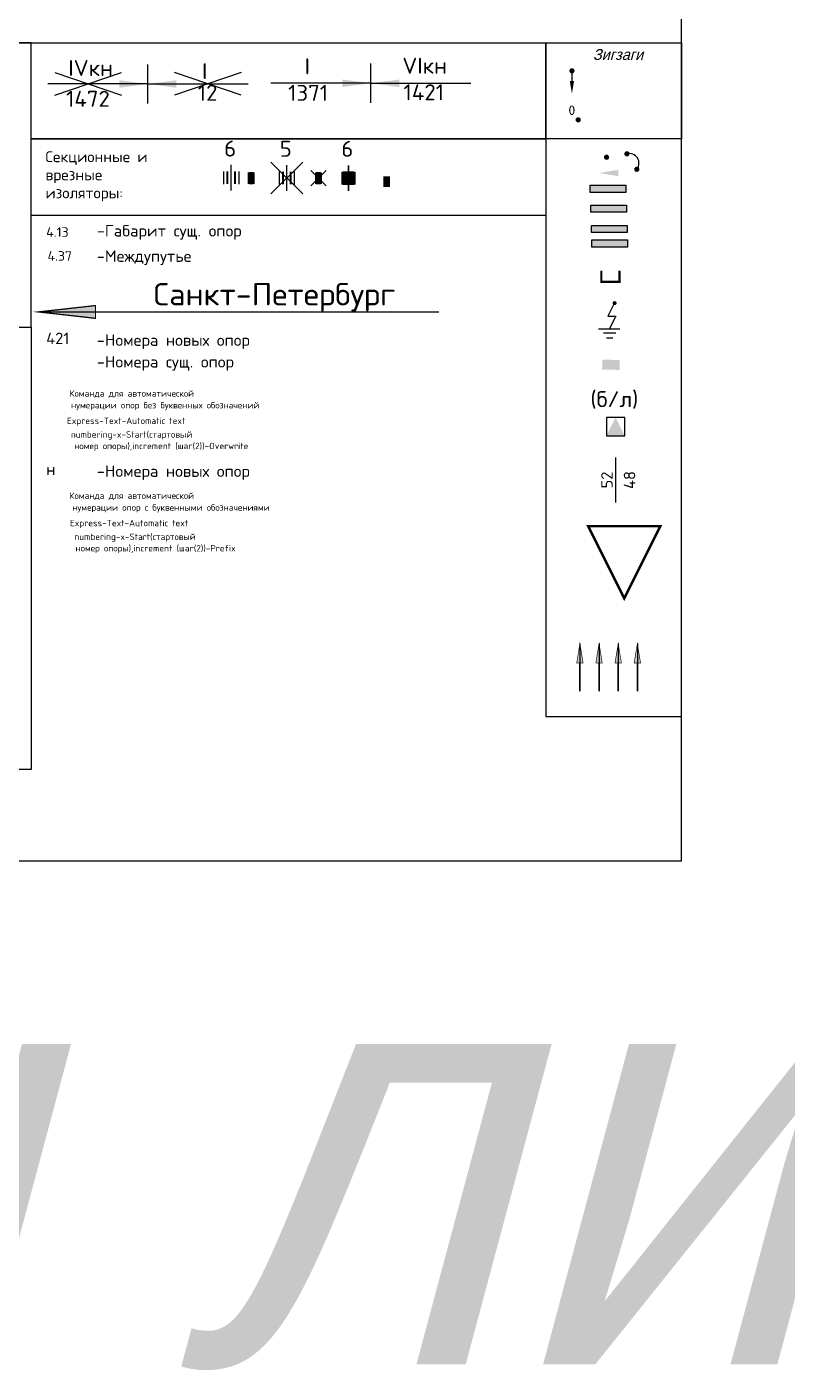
# Model space of a CAD drawing. Header units: metres. Extents: x 7125 to 11673, y -5803 to -4152.
# Drawn here: x 7319.9 to 7439, y -5260.8 to -5050.2 of the extents above; entities that cross this region are included whole.
import ezdxf
from ezdxf.enums import TextEntityAlignment as Align

# ---------------------------------------------------------------- set-up
doc = ezdxf.new("R2010")
doc.units = ezdxf.units.M
doc.layers.get('Defpoints').update_dxf_attribs({"color": 4})
for name, color, linetype in [('N_nomera', 1, 'Continuous'), ('N_s_ank', 1, 'Continuous'), ('P_mejdput', 6, 'Continuous'), ('P_userhelp_стойки', 1, 'Continuous'), ('S_gabarit', 6, 'Continuous'), ('S_opor', 7, 'Continuous'), ('S_s_ank', 7, 'Continuous'), ('S_ZIGZAG', 7, 'Continuous')]:
    doc.layers.add(name, color=color, linetype=linetype)
doc.layers.add('N_p_podves_2КП', color=1, linetype='Continuous', lineweight=40)
doc.layers.add('S_energo', color=7, linetype='Continuous', plot=False)
doc.styles.get("Standard").update_dxf_attribs({"font": 'arial.ttf'})
doc.styles.add('STANDART', font='winpr3.shx', dxfattribs={"oblique": 15, "height": 2.5})
doc.styles.add('Шаблон 1.5', font='simplex.shx', dxfattribs={"height": 1.5})
doc.styles.add('Шаблон 1.8', font='simplex.shx', dxfattribs={"height": 1.8})
doc.styles.add('Шаблон 2.5', font='simplex.shx', dxfattribs={"width": 0.7, "oblique": 15, "height": 2.5})
doc.styles.add('Шаблон 3.5', font='simplex.shx', dxfattribs={"height": 3.5})
doc.linetypes.add('WK_LINE', pattern='A,40.7,-5.08,["WK",Standard,S=3,R=0,X=-2.54,Y=-1.27],-5.35', length=51.13)
doc.linetypes.add('Волновод', pattern='A,100.7,-7.2,["~",Standard,S=2.5,R=0,X=-2.54,Y=-1.4],-4.35', length=112.25)

# ---------------------------------------------------------------- blocks, each defined once
blk = doc.blocks.new('Z_POINT')
at = {"ltscale": 0.8}
h = blk.add_hatch(color=0, dxfattribs=at)
edge = h.paths.add_edge_path()
edge.add_arc((0, 0), 0.411, -180, 180)
blk = doc.blocks.new('Z_STIKOVKA_VOLNOVOD')
at = {"ltscale": 0.8}
blk.add_hatch(color=4, dxfattribs=at).paths.add_polyline_path([(2.8, -0.55), (2.8, 0.57), (-2.79, 0.57), (-2.79, -0.55)])
at = {"color": 4, "ltscale": 0.8}
blk.add_lwpolyline([(-2.79, 0.57), (2.8, 0.57), (2.8, -0.55), (-2.79, -0.55)], close=True, dxfattribs=at)
blk = doc.blocks.new('Z_STIKOVKA_UP')
at = {"ltscale": 0.8}
blk.add_hatch(color=150, dxfattribs=at).paths.add_polyline_path([(2.8, -0.55), (2.8, 0.57), (-2.79, 0.57), (-2.79, -0.55)])
at = {"color": 150, "ltscale": 0.8}
blk.add_lwpolyline([(-2.79, 0.57), (2.8, 0.57), (2.8, -0.55), (-2.79, -0.55)], close=True, dxfattribs=at)
blk = doc.blocks.new('Z_STIKOVKA_VL')
at = {"ltscale": 0.8}
blk.add_hatch(color=5, dxfattribs=at).paths.add_polyline_path([(2.8, -0.55), (2.8, 0.57), (-2.79, 0.57), (-2.79, -0.55)])
at = {"color": 5, "ltscale": 0.8}
blk.add_lwpolyline([(-2.79, 0.57), (2.8, 0.57), (2.8, -0.55), (-2.79, -0.55)], close=True, dxfattribs=at)
blk = doc.blocks.new('Z_STIKOVKA_KS')
at = {"ltscale": 0.8}
blk.add_hatch(color=1, dxfattribs=at).paths.add_polyline_path([(2.8, -0.55), (2.8, 0.57), (-2.79, 0.57), (-2.79, -0.55)])
at = {"color": 1, "ltscale": 0.8}
blk.add_lwpolyline([(-2.79, 0.57), (2.8, 0.57), (2.8, -0.55), (-2.79, -0.55)], close=True, dxfattribs=at)
blk = doc.blocks.new('Z_A_PROVOD')
at = {"ltscale": 10}
blk.add_solid([(3.02, 0.49), (3.02, -0.51), (0, 0)], dxfattribs=at)
blk = doc.blocks.new('_Стойка пер.')
at = {"layer": 'P_userhelp_стойки', "color": 0, "ltscale": 0.5, "const_width": 0.32}
blk.add_lwpolyline([(1.43, 0), (1.43, -1.77), (-1.43, -1.77), (-1.43, 0)], dxfattribs=at)
blk = doc.blocks.new('*U121')
blk.add_blockref('_Стойка пер.', (0, 1.77))
blk = doc.blocks.new('Z_UASHIK_DU')
at = {"lineweight": 70}
blk.add_hatch(color=256, dxfattribs=at).paths.add_polyline_path([(0, -0.79), (2.72, -0.8), (2.72, 0.76), (0.01, 0.78)])
blk = doc.blocks.new('Z_3A3EMLENIE')
at = {"linetype": 'ByBlock', "ltscale": 2}
h = blk.add_hatch(color=5, dxfattribs=at)
edge = h.paths.add_edge_path()
edge.add_arc((0, -0.01), 0.314, 133.6098, 493.6098)
at = {"color": 5, "linetype": 'ByBlock'}
for p, q in [((-0.02, 0.02), (-1.05, -2.05)), ((-1.05, -2.05), (0.2, -2.05)), ((0.18, -2.04), (-0.85, -4.11)), ((0.84, -4.11), (-2.54, -4.11)), ((0.18, -4.73), (-1.76, -4.73)), ((-0.26, -5.5), (-1.28, -5.5))]:
    blk.add_line(p, q, dxfattribs=at)
blk = doc.blocks.new('S_KTP')
at = {"ltscale": 5}
blk.add_hatch(color=256, dxfattribs=at).paths.add_polyline_path([(0, 2.86), (-1.43, 0), (1.43, 0)])
blk.add_lwpolyline([(-1.43, 0), (1.43, 0), (1.43, 2.86), (-1.43, 2.86)], close=True, dxfattribs=at)
at = {"linetype": 'ByBlock', "ltscale": 0.8, "style": 'Шаблон 2.5', "flags": 4}
blk.add_attdef('S_KTP', text='', height=2.5, dxfattribs=at).set_placement((-0.19, 4.5), align=Align.CENTER)
blk = doc.blocks.new('Z_PIKET')
at = {"ltscale": 0.5}
blk.add_line((0, 0), (0, 7.05), dxfattribs=at)
at = {"style": 'Шаблон 1.8', "flags": 4}
for tag, p in [('PIKETA*_1', (-0.47, 3.52)), ('PIKETA*_2', (3.07, 3.52))]:
    blk.add_attdef(tag, text='', height=2.5, rotation=90, dxfattribs=at).set_placement(p, align=Align.CENTER)
blk = doc.blocks.new('Z_ZNAK_PONIZENIE')
at = {"color": 1, "const_width": 0.4}
blk.add_lwpolyline([(0, 0), (5.65, 11.3), (-5.65, 11.3), (0, 0)], dxfattribs=at)
blk = doc.blocks.new('D_STRELKA')
at = {"lineweight": -2, "ltscale": 0.8}
blk.add_line((0, -3.06), (0, 3.06), dxfattribs=at)
at = {"lineweight": -2}
blk.add_line((0, 0), (-15.68, 0), dxfattribs=at)
at = {"color": 1, "lineweight": -2}
for p, q in [((-14.59, -1.77), (-4.14, 1.77)), ((-14.59, 1.77), (-4.14, -1.77))]:
    blk.add_line(p, q, dxfattribs=at)
at = {"lineweight": -2}
blk.add_solid([(-4.46, -0.61), (-4.48, 0.57), (0, 0)], dxfattribs=at)
at = {"lineweight": -2, "style": 'Шаблон 2.5', "flags": 4}
for p in [(-9.37, 1.42), (-9.82, -2.68)]:
    blk.add_attdef('0', text='', height=2.5, rotation=359.988, dxfattribs=at).set_placement(p, align=Align.CENTER)
blk = doc.blocks.new('N_STRELKA_PRAVO')
at = {"lineweight": -2, "ltscale": 0.8}
blk.add_line((0, -3.06), (0, 3.06), dxfattribs=at)
at = {"linetype": 'ByBlock'}
blk.add_line((0, 0), (15.68, 0), dxfattribs=at)
at = {"lineweight": -2}
blk.add_solid([(4.46, -0.61), (4.48, 0.57), (0, 0)], dxfattribs=at)
at = {"lineweight": -2, "style": 'Шаблон 2.5', "flags": 4}
for p in [(8.42, 1.49), (8.29, -2.52)]:
    blk.add_attdef('0', text='', height=2.5, rotation=359.988, dxfattribs=at).set_placement(p, align=Align.CENTER)
blk = doc.blocks.new('N_STRELKA')
at = {"lineweight": -2, "ltscale": 0.8}
blk.add_line((0, -3.06), (0, 3.06), dxfattribs=at)
at = {"lineweight": -2}
blk.add_line((0, 0), (-15.68, 0), dxfattribs=at)
blk.add_solid([(-4.46, -0.61), (-4.48, 0.57), (0, 0)], dxfattribs=at)
at = {"lineweight": -2, "style": 'Шаблон 2.5', "flags": 4}
for p in [(-9.37, 1.42), (-9.82, -2.68)]:
    blk.add_attdef('0', text='', height=2.5, rotation=359.988, dxfattribs=at).set_placement(p, align=Align.CENTER)
blk = doc.blocks.new('D_STRELKA_PRAVO')
at = {"lineweight": -2, "ltscale": 0.8}
blk.add_line((0, -3.06), (0, 3.06), dxfattribs=at)
at = {"lineweight": -2}
blk.add_line((0, 0), (15.68, 0), dxfattribs=at)
at = {"color": 1, "lineweight": -2}
for p, q in [((14.59, -1.77), (4.14, 1.77)), ((14.59, 1.77), (4.14, -1.77))]:
    blk.add_line(p, q, dxfattribs=at)
at = {"lineweight": -2}
blk.add_solid([(4.46, -0.61), (4.48, 0.57), (0, 0)], dxfattribs=at)
at = {"lineweight": -2, "style": 'Шаблон 2.5', "flags": 4}
for p in [(9.35, 1.42), (8.9, -2.68)]:
    blk.add_attdef('0', text='', height=2.5, rotation=359.988, dxfattribs=at).set_placement(p, align=Align.CENTER)
blk = doc.blocks.new('*U151')
for points in [[(0, 7.47), (-0.5, 4.44), (0.5, 4.44)], [(3, 7.47), (2.5, 4.44), (3.5, 4.44)], [(6, 7.47), (5.5, 4.44), (6.5, 4.44)], [(9, 7.47), (8.5, 4.44), (9.5, 4.44)]]:
    blk.add_hatch(color=256).paths.add_polyline_path(points)
for p, q in [((0, 7.47), (0, 0)), ((3, 7.47), (3, 0)), ((6, 7.47), (6, 0)), ((9, 7.47), (9, 0)), ((0, 0), (0, 4.44)), ((3, 0), (3, 4.44)), ((6, 0), (6, 4.44)), ((9, 0), (9, 4.44))]:
    blk.add_line(p, q)
at = {"const_width": 0.1}
for points in [[(0, 7.47), (-0.5, 4.44), (0.5, 4.44), (0, 7.47)], [(3, 7.47), (2.5, 4.44), (3.5, 4.44), (3, 7.47)], [(6, 7.47), (5.5, 4.44), (6.5, 4.44), (6, 7.47)], [(9, 7.47), (8.5, 4.44), (9.5, 4.44), (9, 7.47)]]:
    blk.add_lwpolyline(points, dxfattribs=at)
blk = doc.blocks.new('N_IZ_SECTION')
at = {"lineweight": 0, "ltscale": 5, "true_color": 0xffffff}
for points in [[(0.88, 0.97), (0.14, 0.97), (0.14, -1.03), (0.88, -1.03)], [(1.14, 0.97), (1.89, 0.97), (1.89, -1.03), (1.14, -1.03)]]:
    blk.add_hatch(color=7, dxfattribs=at).paths.add_polyline_path(points)
at = {"const_width": 0.25}
for points in [[(0.01, 0.97), (0.01, -1.03)], [(1.01, 1.97), (1.01, -2.03)], [(2.01, 0.97), (2.01, -1.03)]]:
    blk.add_lwpolyline(points, dxfattribs=at)
at = {"color": 7, "lineweight": 0, "ltscale": 5, "true_color": 0xffffff}
for points in [[(0.88, 0.97), (0.14, 0.97), (0.14, -1.03), (0.88, -1.03)], [(1.14, 0.97), (1.89, 0.97), (1.89, -1.03), (1.14, -1.03)]]:
    blk.add_lwpolyline(points, close=True, dxfattribs=at)
at = {"color": 0, "ltscale": 0.8, "style": 'Шаблон 2.5', "flags": 4}
blk.add_attdef('N_IZ_SECTION', text='', height=2.5, dxfattribs=at).set_placement((1.06, 7.68), align=Align.CENTER)
blk = doc.blocks.new('S_IZ_SECTION')
at = {"color": 0, "lineweight": 30, "ltscale": 0.8}
for p, q in [((-0.15, -1), (-0.15, 1)), ((1, -2), (1, 2)), ((2.17, 1), (2.17, -1))]:
    blk.add_line(p, q, dxfattribs=at)
at = {"color": 7, "ltscale": 0.5, "true_color": 0xffffff, "const_width": 0.313, "flags": 128}
blk.add_lwpolyline([(0.4, 1), (0.4, -1)], dxfattribs=at)
at = {"color": 7, "ltscale": 0.3, "true_color": 0xffffff, "const_width": 0.313, "flags": 128}
blk.add_lwpolyline([(1.61, 1), (1.61, -1)], dxfattribs=at)
at = {"color": 0, "ltscale": 0.8, "style": 'Шаблон 2.5', "flags": 4}
blk.add_attdef('N_IZ_SECTION', text='', height=2.5, dxfattribs=at).set_placement((1.06, 7.68), align=Align.CENTER)
blk = doc.blocks.new('D_IZ_SECTION')
at = {"color": 1, "linetype": 'WK_LINE'}
for p, q in [((-1.5, -2.5), (3.5, 2.5)), ((-1.5, 2.5), (3.5, -2.5))]:
    blk.add_line(p, q, dxfattribs=at)
at = {"color": 0, "lineweight": 30, "ltscale": 0.8}
for p, q in [((-0.15, -1), (-0.15, 1)), ((1, -2), (1, 2)), ((2.17, 1), (2.17, -1))]:
    blk.add_line(p, q, dxfattribs=at)
at = {"color": 7, "ltscale": 0.5, "true_color": 0xffffff, "const_width": 0.313, "flags": 128}
blk.add_lwpolyline([(0.4, 1), (0.4, -1)], dxfattribs=at)
at = {"color": 7, "ltscale": 0.3, "true_color": 0xffffff, "const_width": 0.313, "flags": 128}
blk.add_lwpolyline([(1.61, 1), (1.61, -1)], dxfattribs=at)
at = {"color": 0, "ltscale": 0.8, "style": 'Шаблон 2.5', "flags": 4}
blk.add_attdef('N_IZ_SECTION', text='', height=2.5, dxfattribs=at).set_placement((1.06, 7.68), align=Align.CENTER)
blk = doc.blocks.new('S_VOZDUSH')
at = {"ltscale": 5, "true_color": 0xffffff}
blk.add_hatch(color=7, dxfattribs=at).paths.add_polyline_path([(0.17, 0.9), (0.83, 0.9), (0.83, -0.9), (0.17, -0.9)])
at = {"color": 0, "lineweight": 40, "ltscale": 0.5, "const_width": 0.1, "flags": 128}
for points in [[(0, 0.9), (0, -0.9)], [(1, 0.9), (1, -0.9)]]:
    blk.add_lwpolyline(points, dxfattribs=at)
at = {"color": 7, "ltscale": 5, "true_color": 0xffffff}
blk.add_lwpolyline([(0.17, 0.9), (0.83, 0.9), (0.83, -0.9), (0.17, -0.9)], close=True, dxfattribs=at)
blk = doc.blocks.new('D_VOZDUSH')
at = {"ltscale": 5, "true_color": 0xffffff}
blk.add_hatch(color=7, dxfattribs=at).paths.add_polyline_path([(0.17, 0.9), (0.83, 0.9), (0.83, -0.9), (0.17, -0.9)])
at = {"color": 1}
for p, q in [((-0.7, -1.2), (1.7, 1.2)), ((-0.7, 1.2), (1.7, -1.2))]:
    blk.add_line(p, q, dxfattribs=at)
at = {"color": 0, "lineweight": 40, "ltscale": 0.5, "const_width": 0.1, "flags": 128}
for points in [[(0, 0.9), (0, -0.9)], [(1, 0.9), (1, -0.9)]]:
    blk.add_lwpolyline(points, dxfattribs=at)
at = {"color": 7, "ltscale": 5, "true_color": 0xffffff}
blk.add_lwpolyline([(0.17, 0.9), (0.83, 0.9), (0.83, -0.9), (0.17, -0.9)], close=True, dxfattribs=at)
blk = doc.blocks.new('N_VOZDUSH')
at = {"lineweight": 0, "ltscale": 5, "true_color": 0xffffff}
blk.add_hatch(color=7, dxfattribs=at).paths.add_polyline_path([(0.82, 0.82), (0.18, 0.82), (0.18, -0.71), (0.82, -0.71)])
at = {"lineweight": 0, "const_width": 0.229}
for points in [[(0.08, 0.91), (0.08, -0.8)], [(0.92, 0.91), (0.92, -0.8)]]:
    blk.add_lwpolyline(points, dxfattribs=at)
at = {"color": 7, "lineweight": 0, "ltscale": 5, "true_color": 0xffffff}
blk.add_lwpolyline([(0.82, 0.82), (0.18, 0.82), (0.18, -0.71), (0.82, -0.71)], close=True, dxfattribs=at)
blk = doc.blocks.new('*U153')
at = {"ltscale": 0.8}
h = blk.add_hatch(color=0, dxfattribs=at)
edge = h.paths.add_edge_path()
edge.add_arc((-1.55, 2.42), 0.411, 0, 360)
h = blk.add_hatch(color=0, dxfattribs=at)
edge = h.paths.add_edge_path()
edge.add_arc((0, 0), 0.411, 0, 360)
at = {"color": 0, "ltscale": 0.8}
blk.add_arc((-1.18, 0.95), 1.52, 321.3014, 103.9917, dxfattribs=at)
blk = doc.blocks.new('*U168')
blk.add_hatch(color=256).paths.add_polyline_path([(-18.11, 0), (-9.16, -1), (-9.16, 1)])
blk.add_line((-18.11, 0), (44.63, 0))
at = {"const_width": 0.2}
blk.add_lwpolyline([(-18.11, 0), (-9.16, -1), (-9.16, 1), (-18.11, 0)], close=True, dxfattribs=at)
at = {"style": 'Шаблон 3.5', "flags": 4}
blk.add_attdef('СТ.ХХХХХХХХ', text='', height=3.5, dxfattribs=at).set_placement((27.99, 4.52), align=Align.TOP_CENTER)
blk = doc.blocks.new('S_ZIG')
h = blk.add_hatch(color=256)
edge = h.paths.add_edge_path()
edge.add_arc((-0.09, 0.06), 0.411, 0, 360)
blk.add_line((-0.09, 0.07), (-0.09, -1.53))
blk.add_solid([(-0.43, -1.53), (0.24, -1.53), (-0.09, -3.53)])
blk = doc.blocks.new('S_ZIG_0')
at = {"ltscale": 0.8}
h = blk.add_hatch(color=256, dxfattribs=at)
edge = h.paths.add_edge_path()
edge.add_arc((0.01, 0.02), 0.411, -180, 180)
at = {"ltscale": 0.8, "style": 'Шаблон 1.5', "flags": 4}
blk.add_attdef('N_ZIG_0', text='', height=1.5, dxfattribs=at).set_placement((0.01, 0.78), align=Align.CENTER)

msp = doc.modelspace()

# ---------------------------------------------------------------- linework, layer by layer
at = {"color": 1}
msp.add_lwpolyline([(7422.452, -4936.248), (7190.831, -4936.248), (7190.831, -5180.908), (7422.452, -5180.908)], close=True, dxfattribs=at)
at = {"color": 3}
for points in [[(7422.452, -5023.05), (7290.766, -5023.05), (7290.766, -5052.734), (7422.452, -5052.734)], [(7290.766, -5097.264), (7320.574, -5097.264), (7320.574, -5052.734), (7290.766, -5052.734)], [(7401.181, -5067.779), (7320.574, -5067.779), (7320.574, -5052.734), (7401.181, -5052.734)], [(7401.188, -5052.734), (7422.452, -5052.734), (7422.452, -5067.779), (7401.181, -5067.779)], [(7320.574, -5067.779), (7401.181, -5067.779), (7401.181, -5079.785), (7320.574, -5079.785)], [(7422.452, -5067.779), (7401.181, -5067.779), (7401.181, -5158.313), (7422.452, -5158.313)], [(7261.953, -5097.264), (7320.574, -5097.264), (7320.574, -5166.628), (7261.953, -5166.628)]]:
    msp.add_lwpolyline(points, close=True, dxfattribs=at)

# ---------------------------------------------------------------- block references
ref = msp.add_blockref('S_ZIG_0', (7406.256, -5064.812))
ref.add_attrib('N_ZIG_0', '0', dxfattribs={"ltscale": 0.8, "height": 1.5, "style": 'Шаблон 1.5'}).set_placement((7405.269, -5064.034), align=Align.CENTER)
for name, p in [('Z_POINT', (7410.709, -5070.655)), ('*U153', (7415.446, -5072.541)), ('Z_A_PROVOD', (7409.55, -5073.12)), ('Z_STIKOVKA_KS', (7410.912, -5075.605)), ('Z_STIKOVKA_VL', (7411.018, -5078.71)), ('Z_STIKOVKA_UP', (7411.124, -5081.921)), ('Z_STIKOVKA_VOLNOVOD', (7411.198, -5084.179)), ('Z_3A3EMLENIE', (7411.97, -5093.502)), ('Z_ZNAK_PONIZENIE', (7413.471, -5139.778)), ('*U151', (7406.532, -5154.357))]:
    msp.add_blockref(name, p)
at = {"linetype": 'Continuous', "ltscale": 0.5}
for name, p in [('S_VOZDUSH', (7354.539, -5073.938)), ('D_VOZDUSH', (7365.072, -5073.945))]:
    msp.add_blockref(name, p, dxfattribs=at)
ref = msp.add_blockref('*U168', (7339.819, -5094.898))
ref.add_attrib('СТ.ХХХХХХХХ', 'Санкт-Петербург', dxfattribs={"height": 3.5, "style": 'Шаблон 3.5', "flags": 4}).set_placement((7358.685, -5090.373), align=Align.TOP_CENTER)
at = {"linetype": 'Волновод'}
msp.add_blockref('Z_UASHIK_DU', (7410.017, -5103.175), dxfattribs=at)
ref = msp.add_blockref('Z_PIKET', (7412.135, -5124.768))
ref.add_attrib('PIKETA*_2', '48', dxfattribs={"height": 1.8, "rotation": 90, "style": 'Шаблон 1.8'}).set_placement((7415.206, -5121.243), align=Align.CENTER)
ref.add_attrib('PIKETA*_1', '52', dxfattribs={"height": 1.8, "rotation": 90, "style": 'Шаблон 1.8'}).set_placement((7411.663, -5121.243), align=Align.CENTER)
at = {"layer": 'N_p_podves_2КП'}
ref = msp.add_blockref('N_IZ_SECTION', (7369.271, -5073.91), dxfattribs=at)
ref.add_attrib('N_IZ_SECTION', '6', dxfattribs={"layer": '0', "color": 0, "ltscale": 0.8, "height": 2.5, "style": 'Шаблон 2.5', "flags": 4}).set_placement((7370.103, -5070.587), align=Align.CENTER)
msp.add_blockref('N_VOZDUSH', (7375.76, -5074.531), dxfattribs=at)
at = {"layer": 'N_s_ank'}
ref = msp.add_blockref('N_STRELKA', (7373.788, -5059.043), dxfattribs=at)
ref.add_attrib('0', 'I', dxfattribs={"layer": '0', "lineweight": -2, "height": 2.5, "style": 'Шаблон 2.5'}).set_placement((7363.834, -5057.643), align=Align.CENTER)
ref.add_attrib('0', '1371', dxfattribs={"layer": '0', "lineweight": -2, "height": 2.5, "style": 'Шаблон 2.5'}).set_placement((7363.964, -5061.815), align=Align.CENTER)
ref = msp.add_blockref('N_STRELKA_PRAVO', (7373.788, -5059.043), dxfattribs=at)
ref.add_attrib('0', '1421', dxfattribs={"layer": '0', "lineweight": -2, "height": 2.5, "style": 'Шаблон 2.5'}).set_placement((7382.081, -5061.724), align=Align.CENTER)
ref.add_attrib('0', 'VIкн', dxfattribs={"layer": '0', "lineweight": -2, "height": 2.5, "style": 'Шаблон 2.5'}).set_placement((7382.21, -5057.55), align=Align.CENTER)
at = {"layer": 'P_userhelp_стойки'}
msp.add_blockref('*U121', (7411.305, -5090.18), dxfattribs=at)
at = {"layer": 'S_energo', "linetype": 'WK_LINE'}
ref = msp.add_blockref('S_KTP', (7412.12, -5114.312), dxfattribs=at)
ref.add_attrib('S_KTP', '(б/л)', dxfattribs={"layer": '0', "linetype": 'ByBlock', "ltscale": 0.8, "height": 2.5, "style": 'Шаблон 2.5'}).set_placement((7411.929, -5109.815), align=Align.CENTER)
at = {"layer": 'S_opor'}
ref = msp.add_blockref('S_IZ_SECTION', (7350.92, -5073.867), dxfattribs=at)
ref.add_attrib('N_IZ_SECTION', '6', dxfattribs={"layer": '0', "color": 0, "ltscale": 0.8, "height": 2.5, "style": 'Шаблон 2.5', "flags": 4}).set_placement((7351.752, -5070.543), align=Align.CENTER)
ref = msp.add_blockref('D_IZ_SECTION', (7359.63, -5073.901), dxfattribs=at)
ref.add_attrib('N_IZ_SECTION', '5', dxfattribs={"layer": '0', "color": 0, "ltscale": 0.8, "height": 2.5, "style": 'Шаблон 2.5', "flags": 4}).set_placement((7360.462, -5070.577), align=Align.CENTER)
at = {"layer": 'S_s_ank', "linetype": 'ByBlock'}
ref = msp.add_blockref('D_STRELKA', (7338.871, -5059.152), dxfattribs=at)
ref.add_attrib('0', 'IVкн', dxfattribs={"layer": '0', "lineweight": -2, "height": 2.5, "style": 'Шаблон 2.5', "flags": 4}).set_placement((7329.894, -5057.911), align=Align.CENTER)
ref.add_attrib('0', '1472', dxfattribs={"layer": '0', "lineweight": -2, "height": 2.5, "style": 'Шаблон 2.5', "flags": 4}).set_placement((7329.474, -5062.744), align=Align.CENTER)
ref = msp.add_blockref('D_STRELKA_PRAVO', (7338.871, -5059.152), dxfattribs=at)
ref.add_attrib('0', '12', dxfattribs={"layer": '0', "lineweight": -2, "height": 2.5, "rotation": 359.98799, "style": 'Шаблон 2.5'}).set_placement((7348.222, -5061.797), align=Align.CENTER)
ref.add_attrib('0', 'I', dxfattribs={"layer": '0', "lineweight": -2, "height": 2.5, "rotation": 359.98799, "style": 'Шаблон 2.5'}).set_placement((7347.77, -5058.408), align=Align.CENTER)
at = {"layer": 'S_ZIGZAG'}
msp.add_blockref('S_ZIG', (7405.376, -5057.169), dxfattribs=at)

# ---------------------------------------------------------------- texts
at = {"style": 'STANDART', "oblique": 15}
msp.add_text('Типы линий', height=65.3486, dxfattribs=at).set_placement((7348.267, -5259.826), align=Align.CENTER)
at = {"attachment_point": 1}
for s, insert, char_height, width, style in [('Зигзаги', (7408.565, -5053.704), 1.7, 29.00208, 'STANDART'), ('Секционные и врезные изоляторы:', (7322.819, -5069.726), 1.7, 22.32735, 'Шаблон 1.8'), ('-Габарит сущ. опор', (7330.848, -5081.276), 1.8, 33.30391, 'Шаблон 1.8'), ('-Междупутье', (7330.848, -5085.253), 1.8, 22.32735, 'Шаблон 1.8'), ('-Номера новых опор', (7330.848, -5098.414), 1.8, 34.71115, 'Шаблон 1.8'), ('-Номера сущ. опор', (7330.848, -5101.816), 1.8, 28.30591, 'Шаблон 1.8'), ('-Номера новых опор', (7330.848, -5118.952), 1.8, 34.71115, 'Шаблон 1.8')]:
    msp.add_mtext(s, dxfattribs=dict(at, insert=insert, char_height=char_height, width=width, style=style))
at = {"layer": 'Defpoints', "style": 'Шаблон 1.8'}
for s, p in [('Команда для автоматической', (7336.34, -5107.748)), ('нумерации опор без буквенных обозначений', (7341.578, -5109.655)), ('Express-Text-Automatiс text', (7335.468, -5112.106)), ('numbering-x-Start(стартовый', (7336.322, -5114.203)), ('номер опоры),increment (шаг(2))-Overwrite', (7340.975, -5115.99)), ('Команда для автоматической', (7336.34, -5123.779)), ('нумерации опор с буквенными обозначениями', (7342.489, -5125.686)), ('Express-Text-Automatiс text', (7335.924, -5128.137)), ('numbering-x-Start(стартовый', (7336.869, -5130.234)), ('номер опоры),increment (шаг(2))-Prefix', (7340.064, -5132.021))]:
    msp.add_text(s, height=1, dxfattribs=at).set_placement(p, align=Align.MIDDLE)
at = {"layer": 'N_nomera', "style": 'Шаблон 1.8'}
for s, p in [('421', (7322.935, -5099.944)), ('н', (7322.935, -5120.482))]:
    msp.add_text(s, height=1.8, dxfattribs=at).set_placement(p)
at = {"layer": 'P_mejdput', "style": 'Шаблон 1.8'}
msp.add_text('4.37', height=1.5, rotation=359.99618, dxfattribs=at).set_placement((7325.056, -5086.122, 0.002), align=Align.MIDDLE)
at = {"layer": 'S_gabarit', "style": 'Шаблон 1.8'}
msp.add_text('4.13', height=1.5, dxfattribs=at).set_placement((7322.935, -5083.128))

doc.saveas('drawing.dxf')
